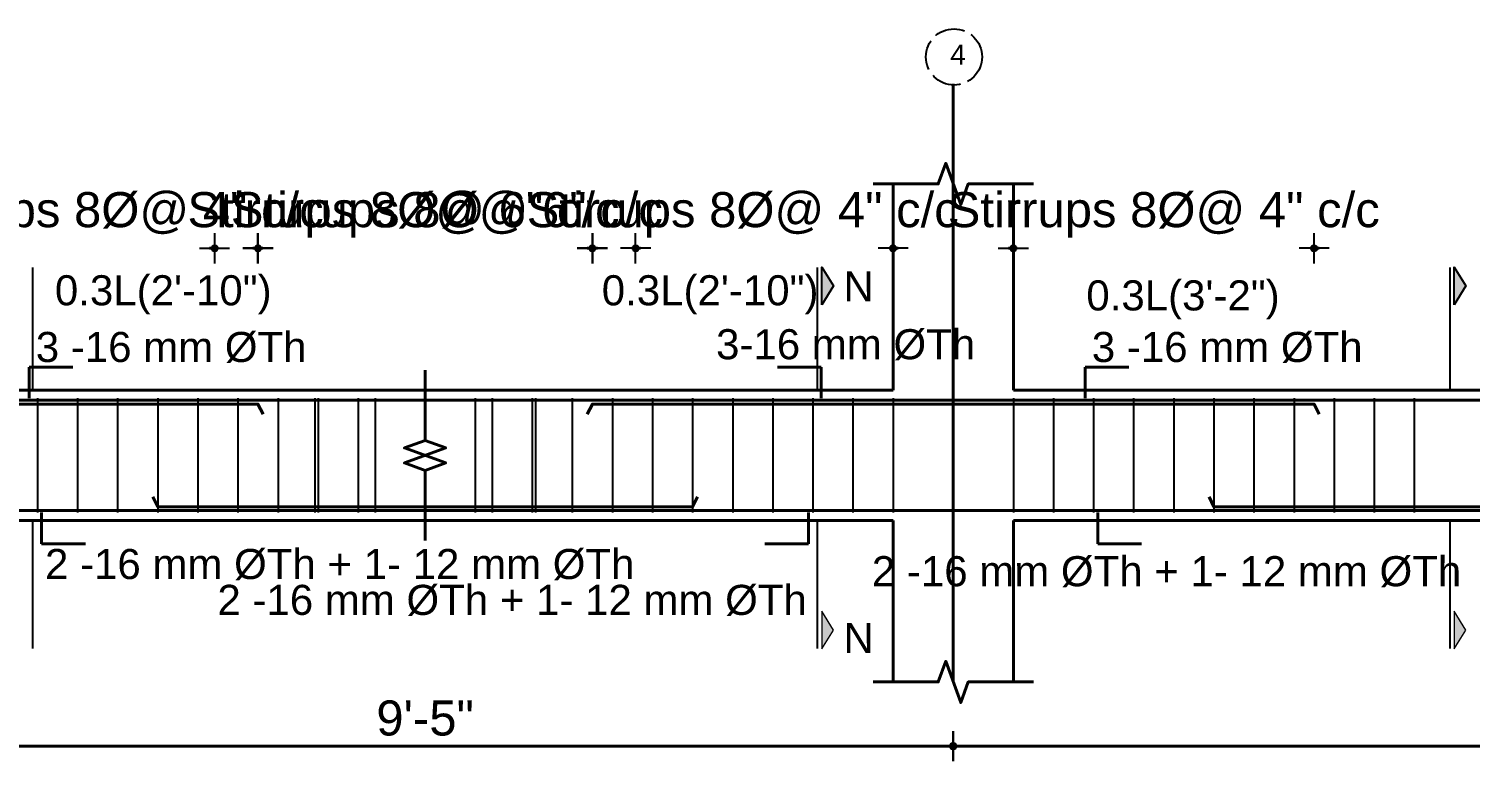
# Model space of a CAD drawing. Header units: inches. Extents: x -4597 to 93300, y -14139 to 5932.
# Drawn here: x 4299.7 to 4587.3, y -9274.6 to -9128.5 of the extents above; entities that cross this region are included whole.
import ezdxf

# ---------------------------------------------------------------- set-up
doc = ezdxf.new("R2010")
doc.units = ezdxf.units.IN
doc.header["$LTSCALE"] = 0.5
doc.header["$MEASUREMENT"] = 0
doc.header["$PDMODE"] = 66
doc.linetypes.add('ACAD_ISO02W100', pattern=[15, 12, -3])
for name, color, linetype, lineweight in [('BAR', 5, 'Continuous', 40), ('HATCH1', 4, 'ACAD_ISO02W100', 13), ('TEXT', 220, 'Continuous', 9), ('wall', 20, 'Continuous', 40)]:
    doc.layers.add(name, color=color, linetype=linetype, lineweight=lineweight)
doc.layers.add('DIMENSION', color=5, linetype='Continuous')
doc.layers.add('STIRRUP', color=10, linetype='Continuous')
doc.styles.add('1.8', font='times.ttf', dxfattribs={"width": 0.8, "height": 6})
doc.styles.add('style1', font='arial.ttf', dxfattribs={"height": 7})
doc.dimstyles.new('1.4', dxfattribs={"dimscale": 0, "dimtxt": 6, "dimasz": 0.5, "dimexe": 2, "dimexo": 9, "dimgap": 2, "dimtad": 1, "dimdec": 0, "dimlfac": 0.5, "dimzin": 3, "dimdsep": 46, "dimlunit": 4, "dimtxsty": '1.8', "dimblk": 'DIM', "dimcen": 3, "dimdle": 3, "dimse1": 1, "dimse2": 1, "dimclrd": 256, "dimclre": 256, "dimclrt": 7, "dimadec": 1, "dimazin": 2, "dimtfac": 1, "dimtdec": 0, "dimtix": 1, "dimtofl": 0, "dimtmove": 2, "dimatfit": 3, "dimldrblk": 'ARW', "dimfxl": 2, "dimfrac": 2, "dimtolj": 2, "dimtzin": 0, "dimarcsym": 0})

# ---------------------------------------------------------------- blocks, each defined once
blk = doc.blocks.new('DIM')
at = {"layer": 'DIMENSION'}
h = blk.add_hatch(color=256, dxfattribs=at)
h.paths.add_polyline_path([(0, 1.28), (0, 0), (1.28, 0, 0.414214)])
h.paths.add_polyline_path([(1.28, 0), (0, 0), (0, -1.28, 0.414214)])
h.paths.add_polyline_path([(0, 0), (-1.28, 0, 0.414214), (0, -1.28)])
h.paths.add_polyline_path([(0, 1.28, 0.414214), (-1.28, 0), (0, 0)])
for p, q in [((0, 6), (0, -6)), ((-6, 0), (6, 0))]:
    blk.add_line(p, q, dxfattribs=at)
blk.add_circle((0, 0), 1.28, dxfattribs=at)
blk = doc.blocks.new('*D642')
at = {"layer": 'Defpoints', "color": 0, "ltscale": 10, "transparency": 16777216}
for p in [(88826.57, 17479.77), (88901.92, 17463.23), (88826.57, 17448.71)]:
    blk.add_point(p, dxfattribs=at)
at = {"layer": 'DIMENSION', "lineweight": -2, "ltscale": 10, "transparency": 16777216}
for p, q in [((88826.07, 17479.77), (88825.57, 17479.77)), ((88902.42, 17479.77), (88902.92, 17479.77))]:
    blk.add_line(p, q, dxfattribs=at)
at = {"layer": 'DIMENSION', "lineweight": -2, "ltscale": 10, "transparency": 16777216, "xscale": 0.5, "yscale": 0.5, "zscale": 0.5}
blk.add_blockref('DIM', (88826.57, 17479.77), dxfattribs=at)
at = {"layer": 'DIMENSION', "lineweight": -2, "ltscale": 10, "transparency": 16777216, "xscale": 0.5, "yscale": 0.5, "zscale": 0.5, "rotation": 180}
blk.add_blockref('DIM', (88901.92, 17479.77), dxfattribs=at)
at = {"layer": 'DIMENSION', "color": 7, "ltscale": 10, "transparency": 16777216, "insert": (88864.25, 17486.43), "char_height": 7, "attachment_point": 5, "style": 'style1'}
blk.add_mtext('\\A2;Stirrups 8%%C@ 6" c/c', dxfattribs=at)
blk = doc.blocks.new('ARW')
at = {"layer": 'DIMENSION'}
blk.add_lwpolyline([(10, 0, 0, 6, 0), (0, 0, 0, 0, 0), (10, 0, 0, 0, 0)], format="xyseb", dxfattribs=at)
blk = doc.blocks.new('*D643')
at = {"layer": 'Defpoints', "color": 0, "ltscale": 10, "transparency": 16777216}
for p in [(88766.57, 17479.77), (88766.57, 17466.23), (88826.57, 17448.71)]:
    blk.add_point(p, dxfattribs=at)
at = {"layer": 'DIMENSION', "lineweight": -2, "ltscale": 10, "transparency": 16777216}
for p, q in [((88766.07, 17479.77), (88765.57, 17479.77)), ((88827.07, 17479.77), (88827.57, 17479.77))]:
    blk.add_line(p, q, dxfattribs=at)
at = {"layer": 'DIMENSION', "lineweight": -2, "ltscale": 10, "transparency": 16777216, "xscale": 0.5, "yscale": 0.5, "zscale": 0.5}
blk.add_blockref('DIM', (88766.57, 17479.77), dxfattribs=at)
at = {"layer": 'DIMENSION', "lineweight": -2, "ltscale": 10, "transparency": 16777216, "xscale": 0.5, "yscale": 0.5, "zscale": 0.5, "rotation": 180}
blk.add_blockref('DIM', (88826.57, 17479.77), dxfattribs=at)
at = {"layer": 'DIMENSION', "color": 7, "ltscale": 10, "transparency": 16777216, "insert": (88796.57, 17486.43), "char_height": 7, "attachment_point": 5, "style": 'style1'}
blk.add_mtext('\\A2;Stirrups 8%%C@ 4" c/c', dxfattribs=at)
blk = doc.blocks.new('*D646')
at = {"layer": 'Defpoints', "color": 0, "ltscale": 10, "transparency": 16777216}
for p in [(88754.57, 17393.27), (88965.28, 17393.27), (88754.57, 17380.46)]:
    blk.add_point(p, dxfattribs=at)
at = {"layer": 'DIMENSION', "lineweight": -2, "ltscale": 10, "transparency": 16777216}
blk.add_line((88964.78, 17380.46), (88755.07, 17380.46), dxfattribs=at)
at = {"layer": 'DIMENSION', "lineweight": -2, "ltscale": 10, "transparency": 16777216, "xscale": 0.5, "yscale": 0.5, "zscale": 0.5, "rotation": 180}
blk.add_blockref('DIM', (88754.57, 17380.46), dxfattribs=at)
at = {"layer": 'DIMENSION', "lineweight": -2, "ltscale": 10, "transparency": 16777216, "xscale": 0.5, "yscale": 0.5, "zscale": 0.5}
blk.add_blockref('DIM', (88965.28, 17380.46), dxfattribs=at)
at = {"layer": 'DIMENSION', "color": 7, "ltscale": 10, "transparency": 16777216, "insert": (88859.92, 17386.03), "char_height": 7, "attachment_point": 5, "style": 'style1'}
blk.add_mtext('\\A2;9{\\fArial TUR|b0|i0|c162|p34;\'-}5{\\fArial TUR|b0|i0|c162|p34;"}', dxfattribs=at)
blk = doc.blocks.new('*D649')
at = {"layer": 'Defpoints', "color": 0, "ltscale": 10, "transparency": 16777216}
for p in [(88965.28, 17393.27), (89222.49, 17393.27), (88965.28, 17380.46)]:
    blk.add_point(p, dxfattribs=at)
at = {"layer": 'DIMENSION', "lineweight": -2, "ltscale": 10, "transparency": 16777216}
blk.add_line((89221.99, 17380.46), (88965.78, 17380.46), dxfattribs=at)
at = {"layer": 'DIMENSION', "lineweight": -2, "ltscale": 10, "transparency": 16777216, "xscale": 0.5, "yscale": 0.5, "zscale": 0.5, "rotation": 180}
blk.add_blockref('DIM', (88965.28, 17380.46), dxfattribs=at)
at = {"layer": 'DIMENSION', "lineweight": -2, "ltscale": 10, "transparency": 16777216, "xscale": 0.5, "yscale": 0.5, "zscale": 0.5}
blk.add_blockref('DIM', (89222.49, 17380.46), dxfattribs=at)
at = {"layer": 'DIMENSION', "color": 7, "ltscale": 10, "transparency": 16777216, "insert": (89093.88, 17386.03), "char_height": 7, "attachment_point": 5, "style": 'style1'}
blk.add_mtext('\\A2;{\\fArial TUR|b0|i0|c162|p34;10\'-}5{\\fArial TUR|b0|i0|c162|p34;"}', dxfattribs=at)
blk = doc.blocks.new('*D650')
at = {"layer": 'Defpoints', "color": 0, "ltscale": 10, "transparency": 16777216}
for p in [(88893.28, 17479.77), (88817.92, 17463.23), (88893.28, 17448.71)]:
    blk.add_point(p, dxfattribs=at)
at = {"layer": 'DIMENSION', "lineweight": -2, "ltscale": 10, "transparency": 16777216}
for p, q in [((88817.42, 17479.77), (88816.92, 17479.77)), ((88893.78, 17479.77), (88894.28, 17479.77))]:
    blk.add_line(p, q, dxfattribs=at)
at = {"layer": 'DIMENSION', "lineweight": -2, "ltscale": 10, "transparency": 16777216, "xscale": 0.5, "yscale": 0.5, "zscale": 0.5}
blk.add_blockref('DIM', (88817.92, 17479.77), dxfattribs=at)
at = {"layer": 'DIMENSION', "lineweight": -2, "ltscale": 10, "transparency": 16777216, "xscale": 0.5, "yscale": 0.5, "zscale": 0.5, "rotation": 180}
blk.add_blockref('DIM', (88893.28, 17479.77), dxfattribs=at)
at = {"layer": 'DIMENSION', "color": 7, "ltscale": 10, "transparency": 16777216, "insert": (88855.6, 17486.43), "char_height": 7, "attachment_point": 5, "style": 'style1'}
blk.add_mtext('\\A2;Stirrups 8%%C@ 6" c/c', dxfattribs=at)
blk = doc.blocks.new('*D651')
at = {"layer": 'Defpoints', "color": 0, "ltscale": 10, "transparency": 16777216}
for p in [(88953.28, 17479.77), (88953.28, 17466.23), (88893.28, 17448.71)]:
    blk.add_point(p, dxfattribs=at)
at = {"layer": 'DIMENSION', "lineweight": -2, "ltscale": 10, "transparency": 16777216}
for p, q in [((88892.78, 17479.77), (88892.28, 17479.77)), ((88953.78, 17479.77), (88954.28, 17479.77))]:
    blk.add_line(p, q, dxfattribs=at)
at = {"layer": 'DIMENSION', "lineweight": -2, "ltscale": 10, "transparency": 16777216, "xscale": 0.5, "yscale": 0.5, "zscale": 0.5}
blk.add_blockref('DIM', (88893.28, 17479.77), dxfattribs=at)
at = {"layer": 'DIMENSION', "lineweight": -2, "ltscale": 10, "transparency": 16777216, "xscale": 0.5, "yscale": 0.5, "zscale": 0.5, "rotation": 180}
blk.add_blockref('DIM', (88953.28, 17479.77), dxfattribs=at)
at = {"layer": 'DIMENSION', "color": 7, "ltscale": 10, "transparency": 16777216, "insert": (88923.28, 17486.43), "char_height": 7, "attachment_point": 5, "style": 'style1'}
blk.add_mtext('\\A2;Stirrups 8%%C@ 4" c/c', dxfattribs=at)
blk = doc.blocks.new('*D652')
at = {"layer": 'Defpoints', "color": 0, "ltscale": 10, "transparency": 16777216}
for p in [(88977.28, 17479.77), (88977.28, 17466.23), (89037.28, 17448.71)]:
    blk.add_point(p, dxfattribs=at)
at = {"layer": 'DIMENSION', "lineweight": -2, "ltscale": 10, "transparency": 16777216}
for p, q in [((88976.78, 17479.77), (88976.28, 17479.77)), ((89037.78, 17479.77), (89038.28, 17479.77))]:
    blk.add_line(p, q, dxfattribs=at)
at = {"layer": 'DIMENSION', "lineweight": -2, "ltscale": 10, "transparency": 16777216, "xscale": 0.5, "yscale": 0.5, "zscale": 0.5}
blk.add_blockref('DIM', (88977.28, 17479.77), dxfattribs=at)
at = {"layer": 'DIMENSION', "lineweight": -2, "ltscale": 10, "transparency": 16777216, "xscale": 0.5, "yscale": 0.5, "zscale": 0.5, "rotation": 180}
blk.add_blockref('DIM', (89037.28, 17479.77), dxfattribs=at)
at = {"layer": 'DIMENSION', "color": 7, "ltscale": 10, "transparency": 16777216, "insert": (89007.28, 17486.43), "char_height": 7, "attachment_point": 5, "style": 'style1'}
blk.add_mtext('\\A2;Stirrups 8%%C@ 4" c/c', dxfattribs=at)
blk = doc.blocks.new('*D653')
at = {"layer": 'Defpoints', "color": 0, "ltscale": 10, "transparency": 16777216}
for p in [(88826.57, 17479.77), (88901.92, 17463.23), (88826.57, 17448.71)]:
    blk.add_point(p, dxfattribs=at)
at = {"layer": 'DIMENSION', "lineweight": -2, "ltscale": 10, "transparency": 16777216}
for p, q in [((88826.07, 17479.77), (88825.57, 17479.77)), ((88902.42, 17479.77), (88902.92, 17479.77))]:
    blk.add_line(p, q, dxfattribs=at)
at = {"layer": 'DIMENSION', "lineweight": -2, "ltscale": 10, "transparency": 16777216, "xscale": 0.5, "yscale": 0.5, "zscale": 0.5}
blk.add_blockref('DIM', (88826.57, 17479.77), dxfattribs=at)
at = {"layer": 'DIMENSION', "lineweight": -2, "ltscale": 10, "transparency": 16777216, "xscale": 0.5, "yscale": 0.5, "zscale": 0.5, "rotation": 180}
blk.add_blockref('DIM', (88901.92, 17479.77), dxfattribs=at)
at = {"layer": 'DIMENSION', "color": 7, "ltscale": 10, "transparency": 16777216, "insert": (88864.25, 17486.43), "char_height": 7, "attachment_point": 5, "style": 'style1'}
blk.add_mtext('\\A2;Stirrups 8%%C@ 6" c/c', dxfattribs=at)
blk = doc.blocks.new('*D654')
at = {"layer": 'Defpoints', "color": 0, "ltscale": 10, "transparency": 16777216}
for p in [(88766.57, 17479.77), (88766.57, 17466.23), (88826.57, 17448.71)]:
    blk.add_point(p, dxfattribs=at)
at = {"layer": 'DIMENSION', "lineweight": -2, "ltscale": 10, "transparency": 16777216}
for p, q in [((88766.07, 17479.77), (88765.57, 17479.77)), ((88827.07, 17479.77), (88827.57, 17479.77))]:
    blk.add_line(p, q, dxfattribs=at)
at = {"layer": 'DIMENSION', "lineweight": -2, "ltscale": 10, "transparency": 16777216, "xscale": 0.5, "yscale": 0.5, "zscale": 0.5}
blk.add_blockref('DIM', (88766.57, 17479.77), dxfattribs=at)
at = {"layer": 'DIMENSION', "lineweight": -2, "ltscale": 10, "transparency": 16777216, "xscale": 0.5, "yscale": 0.5, "zscale": 0.5, "rotation": 180}
blk.add_blockref('DIM', (88826.57, 17479.77), dxfattribs=at)
at = {"layer": 'DIMENSION', "color": 7, "ltscale": 10, "transparency": 16777216, "insert": (88796.57, 17486.43), "char_height": 7, "attachment_point": 5, "style": 'style1'}
blk.add_mtext('\\A2;Stirrups 8%%C@ 4" c/c', dxfattribs=at)
blk = doc.blocks.new('*D657')
at = {"layer": 'Defpoints', "color": 0, "ltscale": 10, "transparency": 16777216}
for p in [(88754.57, 17393.27), (88965.28, 17393.27), (88754.57, 17380.46)]:
    blk.add_point(p, dxfattribs=at)
at = {"layer": 'DIMENSION', "lineweight": -2, "ltscale": 10, "transparency": 16777216}
blk.add_line((88964.78, 17380.46), (88755.07, 17380.46), dxfattribs=at)
at = {"layer": 'DIMENSION', "lineweight": -2, "ltscale": 10, "transparency": 16777216, "xscale": 0.5, "yscale": 0.5, "zscale": 0.5, "rotation": 180}
blk.add_blockref('DIM', (88754.57, 17380.46), dxfattribs=at)
at = {"layer": 'DIMENSION', "lineweight": -2, "ltscale": 10, "transparency": 16777216, "xscale": 0.5, "yscale": 0.5, "zscale": 0.5}
blk.add_blockref('DIM', (88965.28, 17380.46), dxfattribs=at)
at = {"layer": 'DIMENSION', "color": 7, "ltscale": 10, "transparency": 16777216, "insert": (88859.92, 17386.03), "char_height": 7, "attachment_point": 5, "style": 'style1'}
blk.add_mtext('\\A2;9{\\fArial TUR|b0|i0|c162|p34;\'-}5{\\fArial TUR|b0|i0|c162|p34;"}', dxfattribs=at)
blk = doc.blocks.new('*D660')
at = {"layer": 'Defpoints', "color": 0, "ltscale": 10, "transparency": 16777216}
for p in [(88965.28, 17393.27), (89222.49, 17393.27), (88965.28, 17380.46)]:
    blk.add_point(p, dxfattribs=at)
at = {"layer": 'DIMENSION', "lineweight": -2, "ltscale": 10, "transparency": 16777216}
blk.add_line((89221.99, 17380.46), (88965.78, 17380.46), dxfattribs=at)
at = {"layer": 'DIMENSION', "lineweight": -2, "ltscale": 10, "transparency": 16777216, "xscale": 0.5, "yscale": 0.5, "zscale": 0.5, "rotation": 180}
blk.add_blockref('DIM', (88965.28, 17380.46), dxfattribs=at)
at = {"layer": 'DIMENSION', "lineweight": -2, "ltscale": 10, "transparency": 16777216, "xscale": 0.5, "yscale": 0.5, "zscale": 0.5}
blk.add_blockref('DIM', (89222.49, 17380.46), dxfattribs=at)
at = {"layer": 'DIMENSION', "color": 7, "ltscale": 10, "transparency": 16777216, "insert": (89093.88, 17386.03), "char_height": 7, "attachment_point": 5, "style": 'style1'}
blk.add_mtext('\\A2;{\\fArial TUR|b0|i0|c162|p34;10\'-}5{\\fArial TUR|b0|i0|c162|p34;"}', dxfattribs=at)
blk = doc.blocks.new('*D661')
at = {"layer": 'Defpoints', "color": 0, "ltscale": 10, "transparency": 16777216}
for p in [(88893.28, 17479.77), (88817.92, 17463.23), (88893.28, 17448.71)]:
    blk.add_point(p, dxfattribs=at)
at = {"layer": 'DIMENSION', "lineweight": -2, "ltscale": 10, "transparency": 16777216}
for p, q in [((88817.42, 17479.77), (88816.92, 17479.77)), ((88893.78, 17479.77), (88894.28, 17479.77))]:
    blk.add_line(p, q, dxfattribs=at)
at = {"layer": 'DIMENSION', "lineweight": -2, "ltscale": 10, "transparency": 16777216, "xscale": 0.5, "yscale": 0.5, "zscale": 0.5}
blk.add_blockref('DIM', (88817.92, 17479.77), dxfattribs=at)
at = {"layer": 'DIMENSION', "lineweight": -2, "ltscale": 10, "transparency": 16777216, "xscale": 0.5, "yscale": 0.5, "zscale": 0.5, "rotation": 180}
blk.add_blockref('DIM', (88893.28, 17479.77), dxfattribs=at)
at = {"layer": 'DIMENSION', "color": 7, "ltscale": 10, "transparency": 16777216, "insert": (88855.6, 17486.43), "char_height": 7, "attachment_point": 5, "style": 'style1'}
blk.add_mtext('\\A2;Stirrups 8%%C@ 6" c/c', dxfattribs=at)
blk = doc.blocks.new('*D662')
at = {"layer": 'Defpoints', "color": 0, "ltscale": 10, "transparency": 16777216}
for p in [(88953.28, 17479.77), (88953.28, 17466.23), (88893.28, 17448.71)]:
    blk.add_point(p, dxfattribs=at)
at = {"layer": 'DIMENSION', "lineweight": -2, "ltscale": 10, "transparency": 16777216}
for p, q in [((88892.78, 17479.77), (88892.28, 17479.77)), ((88953.78, 17479.77), (88954.28, 17479.77))]:
    blk.add_line(p, q, dxfattribs=at)
at = {"layer": 'DIMENSION', "lineweight": -2, "ltscale": 10, "transparency": 16777216, "xscale": 0.5, "yscale": 0.5, "zscale": 0.5}
blk.add_blockref('DIM', (88893.28, 17479.77), dxfattribs=at)
at = {"layer": 'DIMENSION', "lineweight": -2, "ltscale": 10, "transparency": 16777216, "xscale": 0.5, "yscale": 0.5, "zscale": 0.5, "rotation": 180}
blk.add_blockref('DIM', (88953.28, 17479.77), dxfattribs=at)
at = {"layer": 'DIMENSION', "color": 7, "ltscale": 10, "transparency": 16777216, "insert": (88923.28, 17486.43), "char_height": 7, "attachment_point": 5, "style": 'style1'}
blk.add_mtext('\\A2;Stirrups 8%%C@ 4" c/c', dxfattribs=at)
blk = doc.blocks.new('*D663')
at = {"layer": 'Defpoints', "color": 0, "ltscale": 10, "transparency": 16777216}
for p in [(88977.28, 17479.77), (88977.28, 17466.23), (89037.28, 17448.71)]:
    blk.add_point(p, dxfattribs=at)
at = {"layer": 'DIMENSION', "lineweight": -2, "ltscale": 10, "transparency": 16777216}
for p, q in [((88976.78, 17479.77), (88976.28, 17479.77)), ((89037.78, 17479.77), (89038.28, 17479.77))]:
    blk.add_line(p, q, dxfattribs=at)
at = {"layer": 'DIMENSION', "lineweight": -2, "ltscale": 10, "transparency": 16777216, "xscale": 0.5, "yscale": 0.5, "zscale": 0.5}
blk.add_blockref('DIM', (88977.28, 17479.77), dxfattribs=at)
at = {"layer": 'DIMENSION', "lineweight": -2, "ltscale": 10, "transparency": 16777216, "xscale": 0.5, "yscale": 0.5, "zscale": 0.5, "rotation": 180}
blk.add_blockref('DIM', (89037.28, 17479.77), dxfattribs=at)
at = {"layer": 'DIMENSION', "color": 7, "ltscale": 10, "transparency": 16777216, "insert": (89007.28, 17486.43), "char_height": 7, "attachment_point": 5, "style": 'style1'}
blk.add_mtext('\\A2;Stirrups 8%%C@ 4" c/c', dxfattribs=at)
blk = doc.blocks.new('1111111')
at = {"layer": 'TEXT', "ltscale": 10}
for points in [[(88939.07, 17476.01), (88939.07, 17468.51), (88941.38, 17472.26)], [(88939.07, 17476.01), (88939.07, 17468.51), (88941.38, 17472.26)], [(89065.26, 17476.01), (89065.26, 17468.51), (89067.57, 17472.26)], [(89065.26, 17476.01), (89065.26, 17468.51), (89067.57, 17472.26)], [(88939.07, 17399.87), (88939.07, 17407.37), (88941.38, 17403.62)], [(88939.07, 17399.87), (88939.07, 17407.37), (88941.38, 17403.62)], [(89065.26, 17399.87), (89065.26, 17407.37), (89067.57, 17403.62)], [(89065.26, 17399.87), (89065.26, 17407.37), (89067.57, 17403.62)]]:
    blk.add_hatch(color=256, dxfattribs=at).paths.add_polyline_path(points)
for p, q in [((88965.28, 17492.63), (88965.28, 17512.58)), ((88965.28, 17492.63), (88965.28, 17512.58)), ((88965.28, 17492.63), (88965.28, 17393.27)), ((88965.28, 17492.63), (88965.28, 17393.27)), ((88965.28, 17393.27), (88965.28, 17413.22)), ((88965.28, 17393.27), (88965.28, 17413.22))]:
    blk.add_line(p, q)
at = {"ltscale": 10}
for p, q in [((88953.28, 17451.46), (88953.28, 17492.63)), ((88953.28, 17451.46), (88953.28, 17492.63)), ((88977.28, 17451.46), (88977.28, 17492.63)), ((88977.28, 17451.46), (88977.28, 17492.63)), ((88859.92, 17451.46), (88766.57, 17451.46)), ((88859.92, 17451.46), (88766.57, 17451.46)), ((88859.92, 17451.46), (88953.28, 17451.46)), ((88859.92, 17451.46), (88953.28, 17451.46)), ((89091.28, 17451.46), (88977.28, 17451.46)), ((89091.28, 17451.46), (88977.28, 17451.46)), ((88859.92, 17425.46), (88766.57, 17425.46)), ((88859.92, 17425.46), (88766.57, 17425.46)), ((88859.92, 17425.46), (88953.28, 17425.46)), ((88859.92, 17425.46), (88953.28, 17425.46)), ((88953.28, 17393.27), (88953.28, 17425.46)), ((88953.28, 17393.27), (88953.28, 17425.46)), ((89091.28, 17425.46), (88977.28, 17425.46)), ((88977.28, 17393.27), (88977.28, 17425.46)), ((89091.28, 17425.46), (88977.28, 17425.46)), ((88977.28, 17393.27), (88977.28, 17425.46))]:
    blk.add_line(p, q, dxfattribs=at)
at = {"linetype": 'Continuous', "ltscale": 10}
for points in [[(88981.28, 17492.63), (88968.28, 17492.63), (88966.78, 17488.51), (88963.78, 17496.75), (88962.28, 17492.63), (88949.28, 17492.63)], [(88981.28, 17492.63), (88968.28, 17492.63), (88966.78, 17488.51), (88963.78, 17496.75), (88962.28, 17492.63), (88949.28, 17492.63)], [(88859.92, 17455.46), (88859.92, 17441.46), (88855.8, 17439.96), (88864.05, 17436.96), (88859.92, 17435.46), (88859.92, 17421.46)], [(88859.92, 17455.46), (88859.92, 17441.46), (88855.8, 17439.96), (88864.05, 17436.96), (88859.92, 17435.46), (88859.92, 17421.46)], [(88859.92, 17455.46), (88859.92, 17441.46), (88864.05, 17439.96), (88855.8, 17436.96), (88859.92, 17435.46), (88859.92, 17421.46)], [(88859.92, 17455.46), (88859.92, 17441.46), (88864.05, 17439.96), (88855.8, 17436.96), (88859.92, 17435.46), (88859.92, 17421.46)], [(88859.92, 17455.46), (88859.92, 17441.46), (88855.8, 17439.96), (88864.05, 17436.96), (88859.92, 17435.46), (88859.92, 17421.46)], [(88859.92, 17455.46), (88859.92, 17441.46), (88855.8, 17439.96), (88864.05, 17436.96), (88859.92, 17435.46), (88859.92, 17421.46)], [(88859.92, 17455.46), (88859.92, 17441.46), (88864.05, 17439.96), (88855.8, 17436.96), (88859.92, 17435.46), (88859.92, 17421.46)], [(88859.92, 17455.46), (88859.92, 17441.46), (88864.05, 17439.96), (88855.8, 17436.96), (88859.92, 17435.46), (88859.92, 17421.46)], [(88981.28, 17393.27), (88968.28, 17393.27), (88966.78, 17389.15), (88963.78, 17397.39), (88962.28, 17393.27), (88949.28, 17393.27)], [(88981.28, 17393.27), (88968.28, 17393.27), (88966.78, 17389.15), (88963.78, 17397.39), (88962.28, 17393.27), (88949.28, 17393.27)]]:
    blk.add_lwpolyline(points, dxfattribs=at)
at = {"layer": 'BAR', "ltscale": 10}
for p, q in [((88754.57, 17449.46), (88859.92, 17449.46)), ((88754.57, 17449.46), (88859.92, 17449.46)), ((88965.28, 17449.46), (88859.92, 17449.46)), ((88965.28, 17449.46), (88859.92, 17449.46)), ((88965.28, 17449.46), (89091.28, 17449.46)), ((88965.28, 17449.46), (89091.28, 17449.46)), ((88754.57, 17427.46), (88859.92, 17427.46)), ((88754.57, 17427.46), (88859.92, 17427.46)), ((88965.28, 17427.46), (88859.92, 17427.46)), ((88965.28, 17427.46), (88859.92, 17427.46)), ((88965.28, 17427.46), (89091.28, 17427.46)), ((88965.28, 17427.46), (89091.28, 17427.46))]:
    blk.add_line(p, q, dxfattribs=at)
for points in [[(88827.62, 17446.71), (88826.57, 17448.71), (88754.57, 17448.71)], [(88827.62, 17446.71), (88826.57, 17448.71), (88754.57, 17448.71)], [(88892.23, 17446.71), (88893.28, 17448.71), (88965.28, 17448.71)], [(88892.23, 17446.71), (88893.28, 17448.71), (88965.28, 17448.71)], [(89038.32, 17446.71), (89037.28, 17448.71), (88965.28, 17448.71)], [(89038.32, 17446.71), (89037.28, 17448.71), (88965.28, 17448.71)], [(88805.62, 17430.21), (88806.57, 17428.21), (88859.92, 17428.21)], [(88805.62, 17430.21), (88806.57, 17428.21), (88859.92, 17428.21)], [(88914.23, 17430.21), (88913.28, 17428.21), (88859.92, 17428.21)], [(88914.23, 17430.21), (88913.28, 17428.21), (88859.92, 17428.21)], [(89016.32, 17430.21), (89017.28, 17428.21), (89091.28, 17428.21)], [(89016.32, 17430.21), (89017.28, 17428.21), (89091.28, 17428.21)]]:
    blk.add_lwpolyline(points, dxfattribs=at)
at = {"layer": 'DIMENSION', "ltscale": 10}
for p, q in [((88781.63, 17451.46), (88781.63, 17475.96)), ((88781.63, 17451.46), (88781.63, 17475.96)), ((88938.22, 17451.46), (88938.22, 17475.96)), ((88938.22, 17451.46), (88938.22, 17475.96)), ((89064.41, 17451.46), (89064.41, 17475.96)), ((89064.41, 17451.46), (89064.41, 17475.96)), ((88781.63, 17399.92), (88781.63, 17425.46)), ((88781.63, 17399.92), (88781.63, 17425.46)), ((88938.22, 17399.92), (88938.22, 17425.46)), ((88938.22, 17399.92), (88938.22, 17425.46)), ((89064.41, 17399.92), (89064.41, 17425.46)), ((89064.41, 17399.92), (89064.41, 17425.46))]:
    blk.add_line(p, q, dxfattribs=at)
for points in [[(88939.07, 17468.51), (88939.07, 17476.01), (88941.38, 17472.26), (88939.07, 17468.51)], [(88939.07, 17468.51), (88939.07, 17476.01), (88941.38, 17472.26), (88939.07, 17468.51)], [(89065.26, 17468.51), (89065.26, 17476.01), (89067.57, 17472.26), (89065.26, 17468.51)], [(89065.26, 17468.51), (89065.26, 17476.01), (89067.57, 17472.26), (89065.26, 17468.51)]]:
    blk.add_lwpolyline(points, dxfattribs=at)
at = {"layer": 'HATCH1', "lineweight": 25}
blk.add_circle((88965.44, 17517.95), 5.6, dxfattribs=at)
blk.add_circle((88965.44, 17517.95), 5.6, dxfattribs=at)
at = {"layer": 'STIRRUP'}
for p, q in [((88782.57, 17449.86), (88782.57, 17427.06)), ((88782.57, 17449.86), (88782.57, 17427.06)), ((88790.57, 17449.86), (88790.57, 17427.06)), ((88790.57, 17449.86), (88790.57, 17427.06)), ((88798.57, 17449.86), (88798.57, 17427.06)), ((88798.57, 17449.86), (88798.57, 17427.06)), ((88806.57, 17449.86), (88806.57, 17427.06)), ((88806.57, 17449.86), (88806.57, 17427.06)), ((88814.57, 17449.86), (88814.57, 17427.06)), ((88814.57, 17449.86), (88814.57, 17427.06)), ((88822.57, 17449.86), (88822.57, 17427.06)), ((88822.57, 17449.86), (88822.57, 17427.06)), ((88830.57, 17449.86), (88830.57, 17427.06)), ((88830.57, 17449.86), (88830.57, 17427.06)), ((88837.92, 17449.86), (88837.92, 17427.06)), ((88837.92, 17449.86), (88837.92, 17427.06)), ((88838.57, 17449.86), (88838.57, 17427.06)), ((88838.57, 17449.86), (88838.57, 17427.06)), ((88846.57, 17449.86), (88846.57, 17427.06)), ((88846.57, 17449.86), (88846.57, 17427.06)), ((88849.92, 17449.86), (88849.92, 17427.06)), ((88849.92, 17449.86), (88849.92, 17427.06)), ((88869.92, 17449.86), (88869.92, 17427.06)), ((88869.92, 17449.86), (88869.92, 17427.06)), ((88873.28, 17449.86), (88873.28, 17427.06)), ((88873.28, 17449.86), (88873.28, 17427.06)), ((88881.28, 17449.86), (88881.28, 17427.06)), ((88881.28, 17449.86), (88881.28, 17427.06)), ((88881.92, 17449.86), (88881.92, 17427.06)), ((88881.92, 17449.86), (88881.92, 17427.06)), ((88889.28, 17449.86), (88889.28, 17427.06)), ((88889.28, 17449.86), (88889.28, 17427.06)), ((88897.28, 17449.86), (88897.28, 17427.06)), ((88897.28, 17449.86), (88897.28, 17427.06)), ((88905.28, 17449.86), (88905.28, 17427.06)), ((88905.28, 17449.86), (88905.28, 17427.06)), ((88913.28, 17449.86), (88913.28, 17427.06)), ((88913.28, 17449.86), (88913.28, 17427.06)), ((88921.28, 17449.86), (88921.28, 17427.06)), ((88921.28, 17449.86), (88921.28, 17427.06)), ((88929.28, 17449.86), (88929.28, 17427.06)), ((88929.28, 17449.86), (88929.28, 17427.06)), ((88937.28, 17449.86), (88937.28, 17427.06)), ((88937.28, 17449.86), (88937.28, 17427.06)), ((88945.28, 17449.86), (88945.28, 17427.06)), ((88945.28, 17449.86), (88945.28, 17427.06)), ((88953.28, 17449.86), (88953.28, 17427.06)), ((88953.28, 17449.86), (88953.28, 17427.06)), ((88977.28, 17449.86), (88977.28, 17427.06)), ((88977.28, 17449.86), (88977.28, 17427.06)), ((88985.28, 17449.86), (88985.28, 17427.06)), ((88985.28, 17449.86), (88985.28, 17427.06)), ((88993.28, 17449.86), (88993.28, 17427.06)), ((88993.28, 17449.86), (88993.28, 17427.06)), ((89001.28, 17449.86), (89001.28, 17427.06)), ((89001.28, 17449.86), (89001.28, 17427.06)), ((89009.28, 17449.86), (89009.28, 17427.06)), ((89009.28, 17449.86), (89009.28, 17427.06)), ((89017.28, 17449.86), (89017.28, 17427.06)), ((89017.28, 17449.86), (89017.28, 17427.06)), ((89025.28, 17449.86), (89025.28, 17427.06)), ((89025.28, 17449.86), (89025.28, 17427.06)), ((89033.28, 17449.86), (89033.28, 17427.06)), ((89033.28, 17449.86), (89033.28, 17427.06)), ((89041.28, 17449.86), (89041.28, 17427.06)), ((89041.28, 17449.86), (89041.28, 17427.06)), ((89049.28, 17449.86), (89049.28, 17427.06)), ((89049.28, 17449.86), (89049.28, 17427.06)), ((89057.28, 17449.86), (89057.28, 17427.06)), ((89057.28, 17449.86), (89057.28, 17427.06))]:
    blk.add_line(p, q, dxfattribs=at)
at = {"layer": 'TEXT', "ltscale": 10}
for points in [[(88939.07, 17407.37), (88939.07, 17399.87), (88941.38, 17403.62), (88939.07, 17407.37)], [(88939.07, 17407.37), (88939.07, 17399.87), (88941.38, 17403.62), (88939.07, 17407.37)], [(89065.26, 17407.37), (89065.26, 17399.87), (89067.57, 17403.62), (89065.26, 17407.37)], [(89065.26, 17407.37), (89065.26, 17399.87), (89067.57, 17403.62), (89065.26, 17407.37)]]:
    blk.add_lwpolyline(points, dxfattribs=at)
at = {"layer": 'HATCH1', "lineweight": 25, "style": 'style1'}
blk.add_text('4', height=4, dxfattribs=at).set_placement((88964.67, 17516.41))
blk.add_text('4', height=4, dxfattribs=at).set_placement((88964.67, 17516.41))
at = {"layer": 'TEXT', "style": 'style1'}
for s, p in [('0.3L(2\'-10")', (88786.05, 17468.4)), ('0.3L(2\'-10")', (88786.05, 17468.4)), ('0.3L(2\'-10")', (88895.16, 17468.4)), ('0.3L(2\'-10")', (88895.16, 17468.4)), ('0.3L(3\'-2")', (88991.84, 17467.38)), ('0.3L(3\'-2")', (88991.84, 17467.38))]:
    blk.add_text(s, height=6, dxfattribs=at).set_placement(p)
at = {"layer": 'TEXT', "ltscale": 10, "style": 'style1'}
for s, p in [('N', (88943.38, 17469.17)), ('N', (88943.38, 17469.17)), ('3 -16 mm %%CTh ', (88782.24, 17457.09)), ('3-16 mm %%CTh', (88917.97, 17457.64)), ('3 -16 mm %%CTh ', (88992.94, 17457.09)), ('2 -16 mm %%CTh + 1- 12 mm %%CTh', (88784.08, 17413.79)), ('2 -16 mm %%CTh + 1- 12 mm %%CTh', (88784.08, 17413.79)), ('2 -16 mm %%CTh + 1- 12 mm %%CTh', (88949.05, 17412.36)), ('2 -16 mm %%CTh + 1- 12 mm %%CTh', (88949.05, 17412.36)), ('2 -16 mm %%CTh + 1- 12 mm %%CTh', (88818.48, 17406.64)), ('2 -16 mm %%CTh + 1- 12 mm %%CTh', (88818.48, 17406.64)), ('N', (88943.38, 17399.04)), ('N', (88943.38, 17399.04))]:
    blk.add_text(s, height=6, dxfattribs=at).set_placement(p)
at = {"layer": 'DIMENSION', "ltscale": 10}
for base, p1, p2, text, picture, middle in [((88766.57, 17479.77), (88826.57, 17448.71), (88766.57, 17466.23), 'Stirrups 8%%C@ 4" c/c', '*D643', (88796.57, 17486.43)), ((88766.57, 17479.77), (88826.57, 17448.71), (88766.57, 17466.23), 'Stirrups 8%%C@ 4" c/c', '*D654', (88796.57, 17486.43)), ((88826.57, 17479.77), (88901.92, 17463.23), (88826.57, 17448.71), 'Stirrups 8%%C@ 6" c/c', '*D642', (88864.25, 17486.43)), ((88826.57, 17479.77), (88901.92, 17463.23), (88826.57, 17448.71), 'Stirrups 8%%C@ 6" c/c', '*D653', (88864.25, 17486.43)), ((88977.28, 17479.77), (89037.28, 17448.71), (88977.28, 17466.23), 'Stirrups 8%%C@ 4" c/c', '*D652', (89007.28, 17486.43)), ((88977.28, 17479.77), (89037.28, 17448.71), (88977.28, 17466.23), 'Stirrups 8%%C@ 4" c/c', '*D663', (89007.28, 17486.43)), ((88754.57, 17380.46), (88965.28, 17393.27), (88754.57, 17393.27), '9{\\fArial TUR|b0|i0|c162|p34;\'-}5{\\fArial TUR|b0|i0|c162|p34;"}', '*D646', (88859.92, 17386.03)), ((88754.57, 17380.46), (88965.28, 17393.27), (88754.57, 17393.27), '9{\\fArial TUR|b0|i0|c162|p34;\'-}5{\\fArial TUR|b0|i0|c162|p34;"}', '*D657', (88859.92, 17386.03)), ((88965.28, 17380.46), (89222.49, 17393.27), (88965.28, 17393.27), '{\\fArial TUR|b0|i0|c162|p34;10\'-}5{\\fArial TUR|b0|i0|c162|p34;"}', '*D649', (89093.88, 17386.03)), ((88965.28, 17380.46), (89222.49, 17393.27), (88965.28, 17393.27), '{\\fArial TUR|b0|i0|c162|p34;10\'-}5{\\fArial TUR|b0|i0|c162|p34;"}', '*D660', (89093.88, 17386.03))]:
    dim = blk.add_linear_dim(base=base, p1=p1, p2=p2, angle=180, text=text, dimstyle='1.4', override={"dimscale": 1, "dimtxsty": 'style1'}, dxfattribs=at)
    dim.commit()
    dim.dimension.update_dxf_attribs({"geometry": picture, "text_midpoint": middle})
for base, p1, p2, text, picture, middle in [((88893.28, 17479.77), (88817.92, 17463.23), (88893.28, 17448.71), 'Stirrups 8%%C@ 6" c/c', '*D650', (88855.6, 17486.43)), ((88893.28, 17479.77), (88817.92, 17463.23), (88893.28, 17448.71), 'Stirrups 8%%C@ 6" c/c', '*D661', (88855.6, 17486.43)), ((88953.28, 17479.77), (88893.28, 17448.71), (88953.28, 17466.23), 'Stirrups 8%%C@ 4" c/c', '*D651', (88923.28, 17486.43)), ((88953.28, 17479.77), (88893.28, 17448.71), (88953.28, 17466.23), 'Stirrups 8%%C@ 4" c/c', '*D662', (88923.28, 17486.43))]:
    dim = blk.add_linear_dim(base=base, p1=p1, p2=p2, text=text, dimstyle='1.4', override={"dimscale": 1, "dimtxsty": 'style1'}, dxfattribs=at)
    dim.commit()
    dim.dimension.update_dxf_attribs({"geometry": picture, "text_midpoint": middle})
for points in [[(88780.93, 17449.86), (88780.93, 17456.07), (88789.65, 17456.07)], [(88780.93, 17449.86), (88780.93, 17456.07), (88789.65, 17456.07)], [(88938.92, 17449.86), (88938.92, 17456.07), (88930.2, 17456.07)], [(88938.92, 17449.86), (88938.92, 17456.07), (88930.2, 17456.07)], [(88991.63, 17449.86), (88991.63, 17456.07), (89000.35, 17456.07)], [(88991.63, 17449.86), (88991.63, 17456.07), (89000.35, 17456.07)], [(88783.41, 17427.06), (88783.41, 17420.85), (88792.13, 17420.85)], [(88783.41, 17427.06), (88783.41, 17420.85), (88792.13, 17420.85)], [(88936.44, 17427.06), (88936.44, 17420.85), (88927.72, 17420.85)], [(88936.44, 17427.06), (88936.44, 17420.85), (88927.72, 17420.85)], [(88994.11, 17427.06), (88994.11, 17420.85), (89002.83, 17420.85)], [(88994.11, 17427.06), (88994.11, 17420.85), (89002.83, 17420.85)]]:
    blk.add_leader(points, dimstyle='1.4', override={"dimscale": 1, "dimtxsty": 'style1'}, dxfattribs=at)

msp = doc.modelspace()

# ---------------------------------------------------------------- block references
at = {"layer": 'wall', "linetype": 'ByBlock'}
msp.add_blockref('1111111', (-84481.17, -26652.04), dxfattribs=at)

doc.saveas('drawing.dxf')
